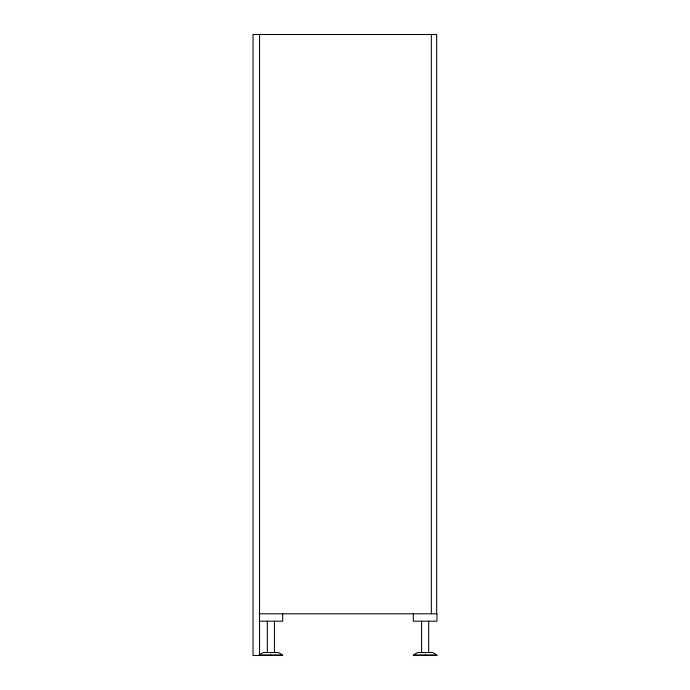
<?xml version="1.0" encoding="UTF-8"?>
<svg xmlns="http://www.w3.org/2000/svg" width="690" height="690" viewBox="0 0 690 690"><rect width="100%" height="100%" fill="white"/><g stroke="black" fill="none" stroke-linecap="round" stroke-linejoin="round"><path stroke-width="1.03" d="M259.069 613.807L436.968 613.807L436.968 621.198L413.31 621.198L413.31 613.807M259.069 621.198L282.719 621.198L282.719 613.807M282.719 655.5L253.032 655.5L253.032 34.5L436.675 34.5L436.675 613.807M413.31 655.5L436.968 655.5M431.345 34.5L431.345 613.807M428.688 621.198L428.688 652.542M425.135 654.931L425.135 655.5M421.59 621.198L421.59 652.542M274.439 621.198L274.439 652.542M270.894 654.931L270.894 655.5M267.349 621.198L267.349 652.542M259.535 34.5L259.535 655.5M263.321 652.542L259.069 654.931L282.719 654.931L278.467 652.542L263.321 652.542M417.571 652.542L413.31 654.931L436.968 654.931L432.708 652.542L417.571 652.542"/></g></svg>
